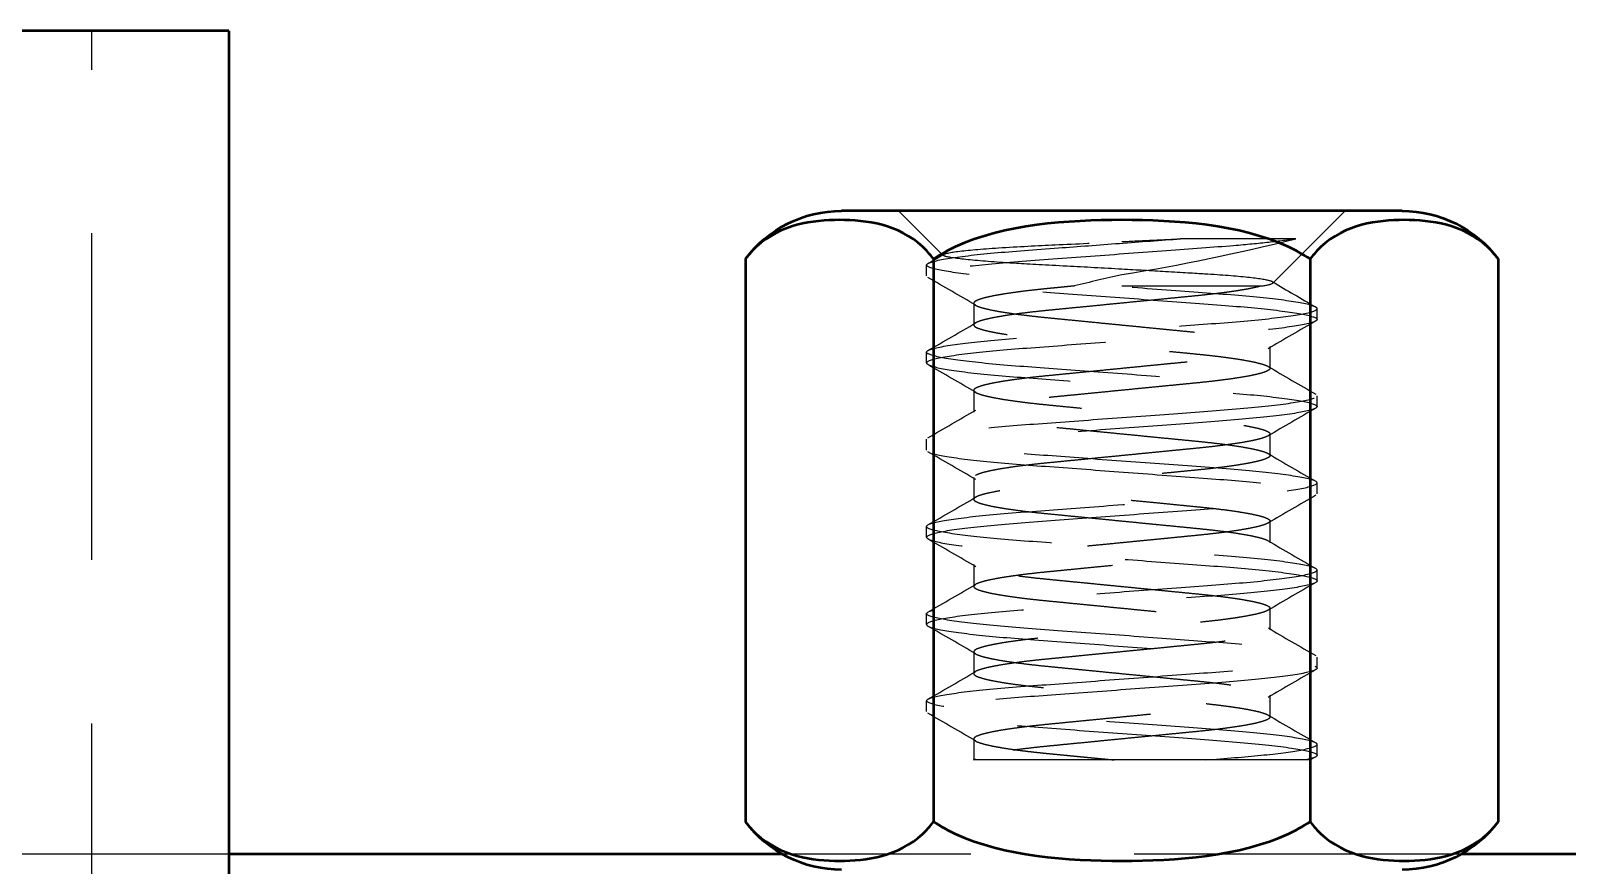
# Model space of a CAD drawing. Header units: millimetres. Extents: x 0 to 420, y 0 to 297.
# Drawn here: x 269.24 to 280.44, y 192.05 to 198.13 of the extents above; entities that cross this region are included whole.
import ezdxf

# ---------------------------------------------------------------- set-up
doc = ezdxf.new("R2010")
doc.units = ezdxf.units.MM
doc.header["$LTSCALE"] = 0.75
doc.linetypes.add('HIDDEN2', pattern=[4.7625, 3.175, -1.5875])
doc.layers.add('Hidden', color=7, linetype='HIDDEN2', lineweight=25)
doc.layers.add('Visible', color=7, linetype='Continuous', lineweight=50)

msp = doc.modelspace()

# ---------------------------------------------------------------- linework, layer by layer
at = {"layer": 'Hidden', "extrusion": (-1e-16, -1, 0)}
for p, q in [((269.686, 187.128), (269.686, 198.128)), ((275.769, 196.612), (275.565, 196.815)), ((278.613, 196.612), (278.817, 196.815)), ((275.889, 196.491), (275.769, 196.612)), ((278.458, 196.612), (277.619, 196.612)), ((278.613, 196.612), (278.291, 196.289)), ((275.769, 196.342), (275.769, 196.421)), ((276.112, 196.143), (276.112, 195.984)), ((278.613, 196.024), (278.613, 196.103)), ((275.769, 195.707), (275.769, 195.786)), ((278.27, 195.826), (278.27, 195.667)), ((276.112, 195.508), (276.112, 195.349)), ((278.613, 195.389), (278.613, 195.468)), ((275.769, 195.072), (275.769, 195.151)), ((278.27, 195.191), (278.27, 195.032)), ((276.112, 194.873), (276.112, 194.714)), ((278.613, 194.754), (278.613, 194.833)), ((278.27, 194.556), (278.27, 194.397)), ((275.769, 194.437), (275.769, 194.516)), ((276.112, 194.238), (276.112, 194.079)), ((278.613, 194.119), (278.613, 194.198)), ((275.769, 193.802), (275.769, 193.881)), ((278.27, 193.921), (278.27, 193.762)), ((276.112, 193.603), (276.112, 193.444)), ((278.613, 193.484), (278.613, 193.563)), ((275.769, 193.167), (275.769, 193.246)), ((278.27, 193.286), (278.27, 193.127)), ((276.112, 192.968), (276.112, 192.815)), ((278.613, 192.849), (278.613, 192.928)), ((276.109, 192.815), (276.126, 192.824)), ((277.797, 192.815), (276.109, 192.815)), ((278.529, 192.815), (277.797, 192.815)), ((278.603, 192.838), (278.564, 192.815)), ((270.686, 192.128), (249.886, 192.128)), ((270.686, 192.128), (249.886, 192.128)), ((279.663, 192.128), (274.718, 192.128)), ((279.663, 192.128), (274.718, 192.128))]:
    msp.add_line(p, q, dxfattribs=at)
at = {"layer": 'Hidden'}
for centre, radius, start, end in [((274.775, 211.295), 15.138, 279.1826, 284.0801), ((279.463, 185.774), 10.816, 102.127, 104.0124)]:
    msp.add_arc(centre, radius, start, end, dxfattribs=at)
for points, knots in [([(278.458, 196.612), (278.404, 196.603), (278.338, 196.594), (278.185, 196.577), (278.099, 196.569), (277.858, 196.549), (277.691, 196.538), (277.335, 196.511), (277.147, 196.497), (276.775, 196.469), (276.595, 196.456), (276.281, 196.432), (276.147, 196.419), (275.929, 196.392), (275.85, 196.377), (275.764, 196.351), (275.757, 196.34), (275.813, 196.314), (275.877, 196.301), (276.068, 196.273), (276.196, 196.259), (276.494, 196.234), (276.658, 196.222), (277.013, 196.196), (277.2, 196.182), (277.571, 196.154), (277.751, 196.141), (278.07, 196.117), (278.207, 196.104), (278.432, 196.077), (278.516, 196.063), (278.613, 196.036), (278.625, 196.025), (278.579, 195.999), (278.521, 195.986), (278.338, 195.958), (278.212, 195.944), (277.918, 195.919), (277.756, 195.907), (277.404, 195.881), (277.217, 195.867), (276.845, 195.84), (276.664, 195.826), (276.341, 195.802), (276.202, 195.79), (275.969, 195.762), (275.881, 195.748), (275.774, 195.721), (275.757, 195.71), (275.795, 195.685), (275.848, 195.671), (276.022, 195.643), (276.144, 195.629), (276.432, 195.604), (276.593, 195.592), (276.942, 195.566), (277.128, 195.553), (277.5, 195.525), (277.683, 195.511), (278.01, 195.487), (278.152, 195.475), (278.392, 195.448), (278.485, 195.434), (278.601, 195.407), (278.624, 195.394), (278.595, 195.37), (278.546, 195.356), (278.381, 195.329), (278.263, 195.315), (277.982, 195.289), (277.823, 195.277), (277.476, 195.252), (277.291, 195.238), (276.919, 195.21), (276.735, 195.196), (276.403, 195.172), (276.258, 195.16), (276.011, 195.133), (275.915, 195.119), (275.788, 195.092), (275.76, 195.079), (275.78, 195.055), (275.825, 195.041), (275.981, 195.014), (276.094, 195), (276.369, 194.973), (276.527, 194.962), (276.871, 194.937), (277.055, 194.923), (277.427, 194.895), (277.613, 194.881), (277.948, 194.856), (278.096, 194.845), (278.349, 194.818), (278.45, 194.804), (278.586, 194.777), (278.618, 194.764), (278.607, 194.739), (278.567, 194.726), (278.42, 194.699), (278.313, 194.685), (278.05, 194.659), (277.897, 194.648), (277.554, 194.622), (277.365, 194.608), (276.991, 194.58), (276.81, 194.567), (276.471, 194.542), (276.316, 194.53), (276.052, 194.503), (275.947, 194.489), (275.807, 194.462), (275.77, 194.449), (275.767, 194.425), (275.802, 194.412), (275.944, 194.384), (276.047, 194.37), (276.304, 194.344), (276.454, 194.333), (276.792, 194.307), (276.979, 194.294), (277.351, 194.266), (277.534, 194.252), (277.876, 194.227), (278.032, 194.215), (278.303, 194.189), (278.414, 194.175), (278.564, 194.147), (278.606, 194.134), (278.619, 194.11), (278.588, 194.097), (278.455, 194.069), (278.355, 194.055), (278.104, 194.029), (277.957, 194.017), (277.622, 193.992), (277.437, 193.979), (277.065, 193.951), (276.881, 193.937), (276.536, 193.912), (276.378, 193.9), (276.101, 193.874), (275.987, 193.86), (275.828, 193.832), (275.782, 193.819), (275.76, 193.795), (275.786, 193.782), (275.91, 193.755), (276.005, 193.741), (276.25, 193.714), (276.394, 193.702), (276.724, 193.678), (276.908, 193.664), (277.281, 193.636), (277.466, 193.622), (277.813, 193.597), (277.973, 193.585), (278.256, 193.559), (278.375, 193.545), (278.542, 193.518), (278.593, 193.504), (278.624, 193.479), (278.603, 193.467), (278.489, 193.44), (278.398, 193.426), (278.161, 193.399), (278.019, 193.387), (277.693, 193.363), (277.511, 193.349), (277.138, 193.321), (276.953, 193.308), (276.602, 193.282), (276.441, 193.27), (276.151, 193.245), (276.029, 193.23), (275.852, 193.203), (275.797, 193.189), (275.757, 193.164), (275.773, 193.153), (275.876, 193.126), (275.963, 193.111), (276.194, 193.084), (276.333, 193.072), (276.654, 193.048), (276.835, 193.034), (277.206, 193.007), (277.393, 192.993), (277.746, 192.967), (277.909, 192.955), (278.205, 192.93), (278.331, 192.916), (278.517, 192.888), (278.576, 192.874), (278.616, 192.854), (278.617, 192.847), (278.594, 192.831), (278.568, 192.823), (278.529, 192.815)], [0.000002, 0.000002, 0.000002, 0.000002, 0.035318, 0.035318, 0.069792, 0.069792, 0.124002, 0.124002, 0.17999, 0.17999, 0.237158, 0.237158, 0.291801, 0.291801, 0.348578, 0.348578, 0.403782, 0.403782, 0.459082, 0.459082, 0.515915, 0.515915, 0.57023, 0.57023, 0.626145, 0.626145, 0.682961, 0.682961, 0.737536, 0.737536, 0.794238, 0.794238, 0.849899, 0.849899, 0.905145, 0.905145, 0.962573, 0.962573, 1.017084, 1.017084, 1.072972, 1.072972, 1.129846, 1.129846, 1.18425, 1.18425, 1.240711, 1.240711, 1.296665, 1.296665, 1.351694, 1.351694, 1.40889, 1.40889, 1.463476, 1.463476, 1.51915, 1.51915, 1.575963, 1.575963, 1.630228, 1.630228, 1.686489, 1.686489, 1.742839, 1.742839, 1.797698, 1.797698, 1.85471, 1.85471, 1.909468, 1.909468, 1.964974, 1.964974, 2.021772, 2.021772, 2.075993, 2.075993, 2.132099, 2.132099, 2.188929, 2.188929, 2.243665, 2.243665, 2.300543, 2.300543, 2.355559, 2.355559, 2.410948, 2.410948, 2.467773, 2.467773, 2.522042, 2.522042, 2.57804, 2.57804, 2.635408, 2.635408, 2.69007, 2.69007, 2.745922, 2.745922, 2.8004, 2.8004, 2.857792, 2.857792, 2.913002, 2.913002, 2.968629, 2.968629, 3.025295, 3.025295, 3.079836, 3.079836, 3.136616, 3.136616, 3.192496, 3.192496, 3.246777, 3.246777, 3.303574, 3.303574, 3.358839, 3.358839, 3.414009, 3.414009, 3.47075, 3.47075, 3.525358, 3.525358, 3.582492, 3.582492, 3.638444, 3.638444, 3.69262, 3.69262, 3.74936, 3.74936, 3.804707, 3.804707, 3.859569, 3.859569, 3.916407, 3.916407, 3.971104, 3.971104, 4.027714, 4.027714, 4.083788, 4.083788, 4.137943, 4.137943, 4.194667, 4.194667, 4.250145, 4.250145, 4.304773, 4.304773, 4.36176, 4.36176, 4.416593, 4.416593, 4.472746, 4.472746, 4.528989, 4.528989, 4.583214, 4.583214, 4.639966, 4.639966, 4.695626, 4.695626, 4.75011, 4.75011, 4.807294, 4.807294, 4.862311, 4.862311, 4.918097, 4.918097, 4.97455, 4.97455, 5.028943, 5.028943, 5.085771, 5.085771, 5.141657, 5.141657, 5.196095, 5.196095, 5.253525, 5.253525, 5.30877, 5.30877, 5.342596, 5.342596, 5.377486, 5.377486, 5.377486, 5.377486]), ([(277.797, 192.815), (277.948, 192.826), (278.086, 192.837), (278.325, 192.861), (278.424, 192.874), (278.57, 192.901), (278.61, 192.915), (278.616, 192.939), (278.585, 192.951), (278.453, 192.978), (278.353, 192.992), (278.096, 193.019), (277.943, 193.031), (277.606, 193.056), (277.427, 193.07), (277.054, 193.097), (276.865, 193.111), (276.518, 193.137), (276.362, 193.148), (276.092, 193.174), (275.982, 193.188), (275.823, 193.216), (275.778, 193.23), (275.762, 193.254), (275.789, 193.266), (275.91, 193.293), (276.007, 193.307), (276.256, 193.334), (276.408, 193.346), (276.741, 193.371), (276.919, 193.384), (277.29, 193.412), (277.48, 193.426), (277.83, 193.452), (277.989, 193.463), (278.265, 193.489), (278.379, 193.503), (278.547, 193.531), (278.597, 193.544), (278.622, 193.569), (278.6, 193.581), (278.488, 193.608), (278.397, 193.622), (278.154, 193.649), (278.004, 193.662), (277.674, 193.686), (277.497, 193.699), (277.128, 193.727), (276.938, 193.741), (276.584, 193.767), (276.422, 193.779), (276.14, 193.804), (276.023, 193.818), (275.847, 193.846), (275.792, 193.859), (275.758, 193.884), (275.775, 193.896), (275.878, 193.922), (275.965, 193.936), (276.201, 193.964), (276.35, 193.977), (276.677, 194.001), (276.852, 194.014), (277.22, 194.042), (277.409, 194.056), (277.766, 194.083), (277.931, 194.094), (278.219, 194.119), (278.339, 194.133), (278.522, 194.161), (278.581, 194.174), (278.625, 194.2), (278.611, 194.211), (278.516, 194.237), (278.434, 194.251), (278.206, 194.279), (278.063, 194.292), (277.742, 194.316), (277.57, 194.329), (277.204, 194.356), (277.015, 194.37), (276.654, 194.397), (276.486, 194.409), (276.191, 194.434), (276.067, 194.447), (275.875, 194.475), (275.81, 194.489), (275.757, 194.515), (275.766, 194.526), (275.852, 194.552), (275.931, 194.566), (276.15, 194.594), (276.29, 194.607), (276.606, 194.631), (276.776, 194.644), (277.138, 194.671), (277.326, 194.685), (277.684, 194.711), (277.85, 194.723), (278.154, 194.748), (278.287, 194.762), (278.488, 194.789), (278.556, 194.803), (278.623, 194.829), (278.621, 194.84), (278.547, 194.866), (278.473, 194.88), (278.264, 194.908), (278.133, 194.921), (277.825, 194.946), (277.65, 194.958), (277.282, 194.985), (277.093, 194.999), (276.733, 195.026), (276.565, 195.038), (276.256, 195.063), (276.12, 195.076), (275.91, 195.104), (275.837, 195.118), (275.762, 195.144), (275.759, 195.155), (275.823, 195.181), (275.893, 195.195), (276.095, 195.223), (276.222, 195.236), (276.524, 195.261), (276.696, 195.273), (277.061, 195.3), (277.25, 195.314), (277.612, 195.341), (277.783, 195.353), (278.097, 195.378), (278.237, 195.391), (278.454, 195.419), (278.532, 195.433), (278.617, 195.459), (278.624, 195.47), (278.57, 195.496), (278.505, 195.51), (278.31, 195.537), (278.186, 195.551), (277.89, 195.576), (277.721, 195.588), (277.36, 195.615), (277.17, 195.629), (276.806, 195.656), (276.633, 195.669), (276.314, 195.692), (276.171, 195.706), (275.945, 195.734), (275.863, 195.747), (275.77, 195.774), (275.757, 195.785), (275.802, 195.811), (275.863, 195.825), (276.05, 195.852), (276.171, 195.866), (276.461, 195.891), (276.627, 195.903), (276.985, 195.929), (277.175, 195.943), (277.542, 195.971), (277.716, 195.984), (278.04, 196.008), (278.186, 196.021), (278.42, 196.049), (278.506, 196.062), (278.607, 196.089), (278.624, 196.1), (278.588, 196.125), (278.532, 196.139), (278.355, 196.167), (278.237, 196.181), (277.954, 196.206), (277.792, 196.217), (277.437, 196.244), (277.248, 196.258), (276.879, 196.285), (276.702, 196.299), (276.372, 196.323), (276.223, 196.336), (275.981, 196.363), (275.891, 196.377), (275.78, 196.404), (275.759, 196.416), (275.786, 196.44), (275.837, 196.454), (276.006, 196.482), (276.121, 196.496), (276.398, 196.521), (276.557, 196.533), (276.872, 196.556), (277.022, 196.567), (277.324, 196.59), (277.475, 196.601), (277.619, 196.612)], [0, 0, 0, 0, 0.050282, 0.050282, 0.10263, 0.10263, 0.159334, 0.159334, 0.213574, 0.213574, 0.269864, 0.269864, 0.325659, 0.325659, 0.380522, 0.380522, 0.437545, 0.437545, 0.491972, 0.491972, 0.547478, 0.547478, 0.604122, 0.604122, 0.658225, 0.658225, 0.714317, 0.714317, 0.770509, 0.770509, 0.825203, 0.825203, 0.882043, 0.882043, 0.936643, 0.936643, 0.991983, 0.991983, 1.048613, 1.048613, 1.102675, 1.102675, 1.158613, 1.158613, 1.215284, 1.215284, 1.269857, 1.269857, 1.326565, 1.326565, 1.381423, 1.381423, 1.436647, 1.436647, 1.493306, 1.493306, 1.547416, 1.547416, 1.603247, 1.603247, 1.660456, 1.660456, 1.714956, 1.714956, 1.771583, 1.771583, 1.826767, 1.826767, 1.881925, 1.881925, 1.938654, 1.938654, 1.99289, 1.99289, 2.048665, 2.048665, 2.105375, 2.105375, 2.159819, 2.159819, 2.216383, 2.216383, 2.272057, 2.272057, 2.327173, 2.327173, 2.384465, 2.384465, 2.438927, 2.438927, 2.494685, 2.494685, 2.551473, 2.551473, 2.605767, 2.605767, 2.661777, 2.661777, 2.715974, 2.715974, 2.772741, 2.772741, 2.828148, 2.828148, 2.882982, 2.882982, 2.939885, 2.939885, 2.994642, 2.994642, 3.051174, 3.051174, 3.107318, 3.107318, 3.161513, 3.161513, 3.218275, 3.218275, 3.273825, 3.273825, 3.328445, 3.328445, 3.385508, 3.385508, 3.440413, 3.440413, 3.496506, 3.496506, 3.552828, 3.552828, 3.607117, 3.607117, 3.663917, 3.663917, 3.719659, 3.719659, 3.774156, 3.774156, 3.831429, 3.831429, 3.886528, 3.886528, 3.942278, 3.942278, 3.998821, 3.998821, 4.053299, 4.053299, 4.110185, 4.110185, 4.166165, 4.166165, 4.22064, 4.22064, 4.278169, 4.278169, 4.333507, 4.333507, 4.389023, 4.389023, 4.445829, 4.445829, 4.500501, 4.500501, 4.557365, 4.557365, 4.61339, 4.61339, 4.667717, 4.667717, 4.724595, 4.724595, 4.780008, 4.780008, 4.835123, 4.835123, 4.892023, 4.892023, 4.946782, 4.946782, 5.003754, 5.003754, 5.059877, 5.059877, 5.114141, 5.114141, 5.170983, 5.170983, 5.226504, 5.226504, 5.281346, 5.281346, 5.32683, 5.32683, 5.372405, 5.372405, 5.372405, 5.372405]), ([(277.191, 196.39), (277.057, 196.398), (276.922, 196.405), (276.64, 196.42), (276.518, 196.426), (276.29, 196.44), (276.175, 196.449), (275.999, 196.466), (275.939, 196.475), (275.894, 196.487), (275.887, 196.49), (275.891, 196.502), (275.928, 196.511), (276.066, 196.529), (276.167, 196.537), (276.433, 196.555), (276.581, 196.562), (276.859, 196.575), (277.024, 196.583), (277.191, 196.591)], [-0.2931947, -0.2931947, -0.2931947, -0.2931947, -0.2729539, -0.2729539, -0.2490881, -0.2490881, -0.2152153, -0.2152153, -0.1815403, -0.1815403, -0.1638761, -0.1638761, -0.1274616, -0.1274616, -0.0908505, -0.0908505, -0.0503262, -0.0503262, -0.000001, -0.000001, -0.000001, -0.000001]), ([(277.191, 196.591), (277.263, 196.595), (277.335, 196.598), (277.479, 196.605), (277.55, 196.608), (277.619, 196.612)], [-0.0432802, -0.0432802, -0.0432802, -0.0432802, -0.02165021, -0.02165021, -0.00000099, -0.00000099, -0.00000099, -0.00000099]), ([(278.206, 196.268), (278.249, 196.274), (278.276, 196.281), (278.297, 196.292), (278.295, 196.298), (278.243, 196.313), (278.187, 196.322), (278.025, 196.339), (277.919, 196.348), (277.726, 196.359), (277.631, 196.365), (277.405, 196.378), (277.299, 196.384), (277.191, 196.39)], [-0.3362138, -0.3362138, -0.3362138, -0.3362138, -0.2703814, -0.2703814, -0.2118044, -0.2118044, -0.1424242, -0.1424242, -0.07128, -0.07128, -0.0324576, -0.0324576, -0.000001, -0.000001, -0.000001, -0.000001]), ([(277.191, 196.268), (277.301, 196.268), (277.411, 196.268), (277.622, 196.268), (277.721, 196.268), (277.902, 196.268), (277.982, 196.268), (278.116, 196.268), (278.169, 196.268), (278.206, 196.268)], [-0.1325912, -0.1325912, -0.1325912, -0.1325912, -0.099444, -0.099444, -0.066296, -0.066296, -0.033148, -0.033148, -0.000001, -0.000001, -0.000001, -0.000001])]:
    msp.add_open_spline(points, degree=3, knots=knots, dxfattribs=at)
for points in [[(275.778, 196.432), (275.816, 196.454), (275.854, 196.476), (275.892, 196.498)], [(276.126, 196.128), (276.01, 196.196), (275.894, 196.263), (275.778, 196.33)], [(278.287, 196.299), (278.393, 196.237), (278.498, 196.176), (278.603, 196.115)], [(278.603, 196.013), (278.488, 195.946), (278.372, 195.878), (278.256, 195.811)], [(275.778, 195.797), (275.894, 195.864), (276.01, 195.932), (276.126, 195.999)], [(276.126, 195.493), (276.01, 195.561), (275.894, 195.628), (275.778, 195.695)], [(278.256, 195.682), (278.372, 195.614), (278.488, 195.547), (278.603, 195.48)], [(275.778, 195.162), (275.894, 195.229), (276.01, 195.297), (276.126, 195.364)], [(278.603, 195.378), (278.488, 195.311), (278.372, 195.243), (278.256, 195.176)], [(276.126, 194.858), (276.01, 194.926), (275.894, 194.993), (275.778, 195.06)], [(278.256, 195.047), (278.372, 194.979), (278.488, 194.912), (278.603, 194.845)], [(275.778, 194.527), (275.894, 194.594), (276.01, 194.662), (276.126, 194.729)], [(278.603, 194.743), (278.488, 194.676), (278.372, 194.608), (278.256, 194.541)], [(276.126, 194.223), (276.01, 194.291), (275.894, 194.358), (275.778, 194.425)], [(278.256, 194.412), (278.372, 194.344), (278.488, 194.277), (278.603, 194.21)], [(278.603, 194.108), (278.488, 194.041), (278.372, 193.973), (278.256, 193.906)], [(275.778, 193.892), (275.894, 193.959), (276.01, 194.027), (276.126, 194.094)], [(276.126, 193.588), (276.01, 193.656), (275.894, 193.723), (275.778, 193.79)], [(278.256, 193.777), (278.372, 193.709), (278.488, 193.642), (278.603, 193.575)], [(275.778, 193.257), (275.894, 193.324), (276.01, 193.392), (276.126, 193.459)], [(278.603, 193.473), (278.488, 193.406), (278.372, 193.338), (278.256, 193.271)], [(276.126, 192.953), (276.01, 193.021), (275.894, 193.088), (275.778, 193.155)], [(278.256, 193.142), (278.372, 193.074), (278.488, 193.007), (278.603, 192.94)], [(278.564, 192.815), (278.564, 192.815), (278.552, 192.815), (278.529, 192.815)]]:
    msp.add_open_spline(points, degree=3, dxfattribs=at)
for points, weights, knots in [([(278.206, 196.268), (278.073, 196.23), (277.73, 196.196), (277.191, 196.143), (276.652, 196.09), (276.112, 196.037), (276.112, 195.984), (276.112, 195.931), (276.652, 195.879), (277.191, 195.826), (277.73, 195.773), (278.27, 195.72), (278.27, 195.667), (278.27, 195.614), (277.73, 195.561), (277.191, 195.508), (276.652, 195.455), (276.112, 195.402), (276.112, 195.349), (276.112, 195.296), (276.652, 195.244), (277.191, 195.191), (277.73, 195.138), (278.27, 195.085), (278.27, 195.032), (278.27, 194.979), (277.73, 194.926), (277.191, 194.873), (276.652, 194.82), (276.112, 194.767), (276.112, 194.714), (276.112, 194.661), (276.652, 194.609), (277.191, 194.556), (277.73, 194.503), (278.27, 194.45), (278.27, 194.397), (278.27, 194.344), (277.73, 194.291), (277.191, 194.238), (276.652, 194.185), (276.112, 194.132), (276.112, 194.079), (276.112, 194.026), (276.652, 193.974), (277.191, 193.921), (277.73, 193.868), (278.27, 193.815), (278.27, 193.762), (278.27, 193.709), (277.73, 193.656), (277.191, 193.603), (276.652, 193.55), (276.112, 193.497), (276.112, 193.444), (276.112, 193.391), (276.652, 193.339), (277.191, 193.286), (277.73, 193.233), (278.27, 193.18), (278.27, 193.127), (278.27, 193.074), (277.73, 193.021), (277.191, 192.968), (276.652, 192.915), (276.148, 192.866), (276.114, 192.815)], [0.940574822065, 0.910505680802, 1, 0.866025403784, 1, 0.866025403784, 1, 0.866025403784, 1, 0.866025403784, 1, 0.866025403784, 1, 0.866025403784, 1, 0.866025403784, 1, 0.866025403784, 1, 0.866025403784, 1, 0.866025403784, 1, 0.866025403784, 1, 0.866025403784, 1, 0.866025403784, 1, 0.866025403784, 1, 0.866025403784, 1, 0.866025403784, 1, 0.866025403784, 1, 0.866025403784, 1, 0.866025403784, 1, 0.866025403784, 1, 0.866025403784, 1, 0.866025403784, 1, 0.866025403784, 1, 0.866025403784, 1, 0.866025403784, 1, 0.866025403784, 1, 0.866025403784, 1, 0.866025403784, 1, 0.866025403784, 1, 0.866025403784, 1, 0.866025403784, 1, 0.873717979399, 0.985498235939], [0.0972084, 0.0972084, 0.0972084, 0.1041667, 0.1041667, 0.1145833, 0.1145833, 0.125, 0.125, 0.1354167, 0.1354167, 0.1458333, 0.1458333, 0.15625, 0.15625, 0.1666667, 0.1666667, 0.1770833, 0.1770833, 0.1875, 0.1875, 0.1979167, 0.1979167, 0.2083333, 0.2083333, 0.21875, 0.21875, 0.2291667, 0.2291667, 0.2395833, 0.2395833, 0.25, 0.25, 0.2604167, 0.2604167, 0.2708333, 0.2708333, 0.28125, 0.28125, 0.2916667, 0.2916667, 0.3020833, 0.3020833, 0.3125, 0.3125, 0.3229167, 0.3229167, 0.3333333, 0.3333333, 0.34375, 0.34375, 0.3541667, 0.3541667, 0.3645833, 0.3645833, 0.375, 0.375, 0.3854167, 0.3854167, 0.3958333, 0.3958333, 0.40625, 0.40625, 0.4166667, 0.4166667, 0.4270833, 0.4270833, 0.4369019, 0.4369019, 0.4369019]), ([(276.844, 196.268), (276.744, 196.258), (276.652, 196.249), (276.112, 196.196), (276.112, 196.143), (276.112, 196.09), (276.652, 196.037), (277.191, 195.984), (277.73, 195.931), (278.27, 195.879), (278.27, 195.826), (278.27, 195.773), (277.73, 195.72), (277.191, 195.667), (276.652, 195.614), (276.112, 195.561), (276.112, 195.508), (276.112, 195.455), (276.652, 195.402), (277.191, 195.349), (277.73, 195.296), (278.27, 195.244), (278.27, 195.191), (278.27, 195.138), (277.73, 195.085), (277.191, 195.032), (276.652, 194.979), (276.112, 194.926), (276.112, 194.873), (276.112, 194.82), (276.652, 194.767), (277.191, 194.714), (277.73, 194.661), (278.27, 194.609), (278.27, 194.556), (278.27, 194.503), (277.73, 194.45), (277.191, 194.397), (276.652, 194.344), (276.112, 194.291), (276.112, 194.238), (276.112, 194.185), (276.652, 194.132), (277.191, 194.079), (277.73, 194.026), (278.27, 193.974), (278.27, 193.921), (278.27, 193.868), (277.73, 193.815), (277.191, 193.762), (276.652, 193.709), (276.112, 193.656), (276.112, 193.603), (276.112, 193.55), (276.652, 193.497), (277.191, 193.444), (277.73, 193.391), (278.27, 193.339), (278.27, 193.286), (278.27, 193.233), (277.73, 193.18), (277.191, 193.127), (276.652, 193.074), (276.112, 193.021), (276.112, 192.968), (276.112, 192.915), (276.652, 192.862), (276.877, 192.84), (277.136, 192.815)], [0.958435398186, 0.974280095017, 1, 0.866025403784, 1, 0.866025403784, 1, 0.866025403784, 1, 0.866025403784, 1, 0.866025403784, 1, 0.866025403784, 1, 0.866025403784, 1, 0.866025403784, 1, 0.866025403784, 1, 0.866025403784, 1, 0.866025403784, 1, 0.866025403784, 1, 0.866025403784, 1, 0.866025403784, 1, 0.866025403784, 1, 0.866025403784, 1, 0.866025403784, 1, 0.866025403784, 1, 0.866025403784, 1, 0.866025403784, 1, 0.866025403784, 1, 0.866025403784, 1, 0.866025403784, 1, 0.866025403784, 1, 0.866025403784, 1, 0.866025403784, 1, 0.866025403784, 1, 0.866025403784, 1, 0.866025403784, 1, 0.866025403784, 1, 0.866025403784, 1, 0.866025403784, 1, 0.939380017538, 0.933617931685], [0.1125836, 0.1125836, 0.1125836, 0.1145833, 0.1145833, 0.125, 0.125, 0.1354167, 0.1354167, 0.1458333, 0.1458333, 0.15625, 0.15625, 0.1666667, 0.1666667, 0.1770833, 0.1770833, 0.1875, 0.1875, 0.1979167, 0.1979167, 0.2083333, 0.2083333, 0.21875, 0.21875, 0.2291667, 0.2291667, 0.2395833, 0.2395833, 0.25, 0.25, 0.2604167, 0.2604167, 0.2708333, 0.2708333, 0.28125, 0.28125, 0.2916667, 0.2916667, 0.3020833, 0.3020833, 0.3125, 0.3125, 0.3229167, 0.3229167, 0.3333333, 0.3333333, 0.34375, 0.34375, 0.3541667, 0.3541667, 0.3645833, 0.3645833, 0.375, 0.375, 0.3854167, 0.3854167, 0.3958333, 0.3958333, 0.40625, 0.40625, 0.4166667, 0.4166667, 0.4270833, 0.4270833, 0.4375, 0.4375, 0.4479167, 0.4479167, 0.4526299, 0.4526299, 0.4526299])]:
    msp.add_rational_spline(points, weights, degree=2, knots=knots, dxfattribs=at)
at = {"layer": 'Visible', "extrusion": (-1e-16, -1, 0)}
for p, q in [((270.086, 198.128), (250.486, 198.128)), ((270.686, 198.128), (270.086, 198.128)), ((270.686, 198.128), (270.686, 183.628)), ((279.233, 196.815), (275.148, 196.815)), ((274.448, 196.465), (274.448, 192.365)), ((275.82, 196.465), (275.82, 192.365)), ((278.562, 196.465), (278.562, 192.365)), ((279.933, 196.465), (279.933, 192.365)), ((274.718, 192.128), (270.686, 192.128)), ((274.718, 192.128), (270.686, 192.128)), ((280.826, 192.128), (279.663, 192.128)), ((280.826, 192.128), (279.663, 192.128))]:
    msp.add_line(p, q, dxfattribs=at)
at = {"layer": 'Visible', "extrusion": (0, 0, -1)}
for centre, start, end in [((-275.148, 195.94), 36.8699, 90), ((-279.233, 195.94), 90, 143.1301), ((-275.148, 192.89), 270, 323.1301), ((-279.233, 192.89), 216.8699, 270)]:
    msp.add_arc(centre, 0.875, start, end, dxfattribs=at)
at = {"layer": 'Visible'}
for points, knots in [([(275.82, 196.465), (275.794, 196.498), (275.767, 196.529), (275.563, 196.717), (275.33, 196.749), (274.939, 196.749), (274.705, 196.717), (274.502, 196.529), (274.474, 196.498), (274.448, 196.465)], [-0.5239893, -0.5239893, -0.5239893, -0.5239893, -0.5069652, -0.5069652, -0.3897115, -0.3897115, -0.2724577, -0.2724577, -0.2554337, -0.2554337, -0.2554337, -0.2554337]), ([(278.562, 196.465), (278.51, 196.498), (278.456, 196.529), (278.05, 196.717), (277.582, 196.749), (276.8, 196.749), (276.332, 196.717), (275.926, 196.529), (275.872, 196.498), (275.82, 196.465)], [0.2554337, 0.2554337, 0.2554337, 0.2554337, 0.2724577, 0.2724577, 0.3897115, 0.3897115, 0.5069652, 0.5069652, 0.5239893, 0.5239893, 0.5239893, 0.5239893]), ([(279.933, 196.465), (279.907, 196.498), (279.88, 196.529), (279.677, 196.717), (279.443, 196.749), (279.052, 196.749), (278.818, 196.717), (278.615, 196.529), (278.588, 196.498), (278.562, 196.465)], [0.2554337, 0.2554337, 0.2554337, 0.2554337, 0.2724577, 0.2724577, 0.3897115, 0.3897115, 0.5069652, 0.5069652, 0.5239893, 0.5239893, 0.5239893, 0.5239893]), ([(274.448, 192.365), (274.474, 192.331), (274.502, 192.301), (274.705, 192.113), (274.939, 192.08), (275.134, 192.08), (275.33, 192.08), (275.563, 192.113), (275.767, 192.301), (275.794, 192.331), (275.82, 192.365)], [0.6451452, 0.6451452, 0.6451452, 0.6451452, 0.6621692, 0.6621692, 0.779423, 0.779423, 0.779423, 0.8966767, 0.8966767, 0.9137008, 0.9137008, 0.9137008, 0.9137008]), ([(275.82, 192.365), (275.872, 192.331), (275.926, 192.301), (276.332, 192.113), (276.8, 192.08), (277.191, 192.08), (277.582, 192.08), (278.05, 192.113), (278.456, 192.301), (278.51, 192.331), (278.562, 192.365)], [0.6451452, 0.6451452, 0.6451452, 0.6451452, 0.6621692, 0.6621692, 0.779423, 0.779423, 0.779423, 0.8966767, 0.8966767, 0.9137008, 0.9137008, 0.9137008, 0.9137008]), ([(278.562, 192.365), (278.588, 192.331), (278.615, 192.301), (278.818, 192.113), (279.052, 192.08), (279.248, 192.08), (279.443, 192.08), (279.677, 192.113), (279.88, 192.301), (279.907, 192.331), (279.933, 192.365)], [0.6451452, 0.6451452, 0.6451452, 0.6451452, 0.6621692, 0.6621692, 0.779423, 0.779423, 0.779423, 0.8966767, 0.8966767, 0.9137008, 0.9137008, 0.9137008, 0.9137008])]:
    msp.add_open_spline(points, degree=3, knots=knots, dxfattribs=at)

doc.saveas('drawing.dxf')
